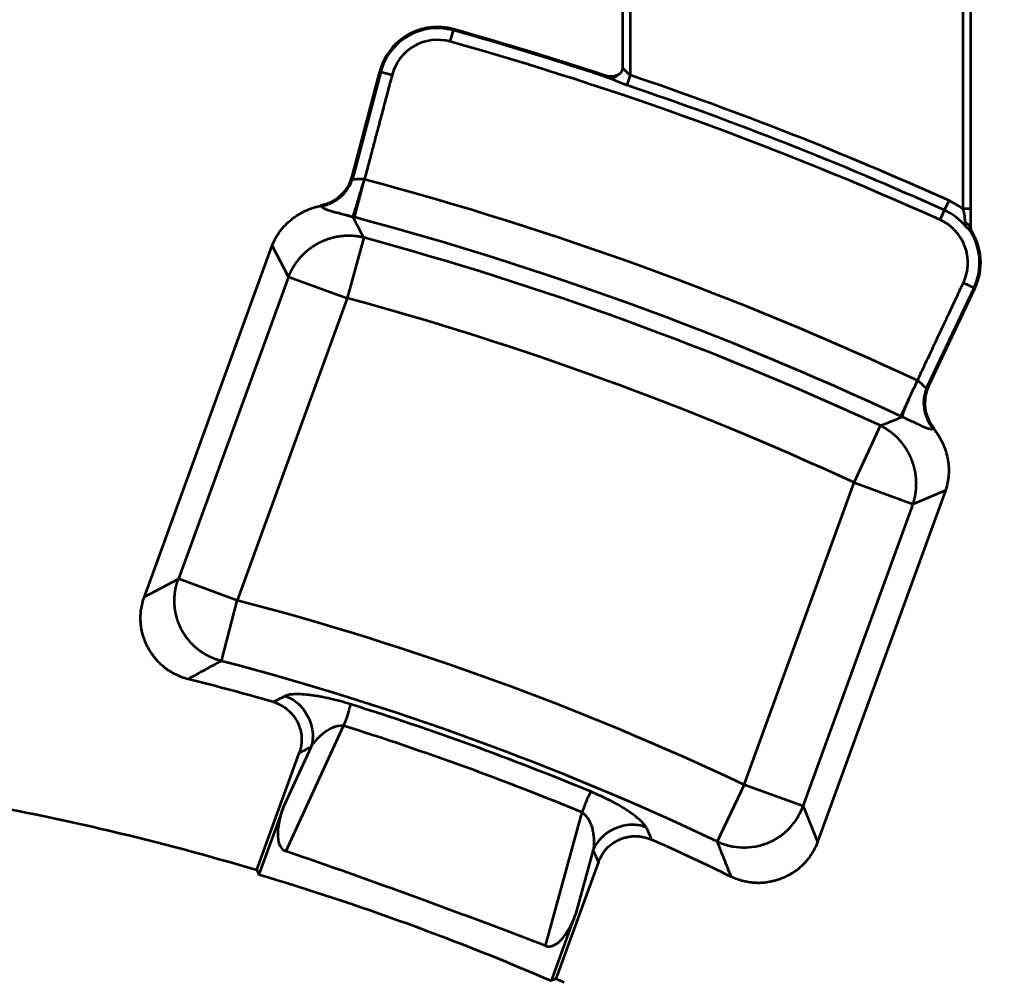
# Model space of a CAD drawing. Header units: millimetres. Extents: x -742 to 742, y -525 to 525.
# Drawn here: x -248.99 to -200.24, y 269.97 to 318.33 of the extents above; entities that cross this region are included whole.
import ezdxf

# ---------------------------------------------------------------- set-up
doc = ezdxf.new("R2010")
doc.units = ezdxf.units.MM
doc.layers.get('0').update_dxf_attribs({"lineweight": 18})
doc.layers.add('尺寸线层', color=3, linetype='Continuous', lineweight=18)
doc.layers.add('粗实线层', color=7, linetype='Continuous', lineweight=35)
doc.styles.add('标准', font='', dxfattribs={"width": 0.667})
doc.styles.get('标准').set_extended_font_data('宋体')
doc.dimstyles.new('标准', dxfattribs={"dimscale": 3, "dimtxt": 3.5, "dimasz": 4, "dimexe": 2, "dimexo": 0, "dimtad": 1, "dimdsep": 46, "dimtxsty": '标准', "dimblk": '_CAXARROW', "dimcen": 0, "dimdle": 6, "dimazin": 2, "dimtfac": 0.707107, "dimtdec": 3, "dimtmove": 2, "dimatfit": 3, "dimfxl": 1, "dimfrac": 2, "dimtolj": 1, "dimarcsym": 1})

# ---------------------------------------------------------------- blocks, each defined once
blk = doc.blocks.new('*X13')
at = {"layer": '尺寸线层', "color": 0, "lineweight": 18}
blk.add_line((-124.916, 358.193), (-25.307, 358.193), dxfattribs=at)
at = {"layer": '尺寸线层', "color": 0, "lineweight": 18, "insert": (-32.77, 365.23), "char_height": 10.5, "width": 29.85047, "attachment_point": 5, "line_spacing_factor": 1.15057, "style": '标准'}
blk.add_mtext('\\T1.1;210', dxfattribs=at)
blk = doc.blocks.new('_CAXARROW')
blk.add_hatch(color=0).paths.add_polyline_path([(0, 0), (-1, 0.125), (-1, -0.125)], flags=0)

msp = doc.modelspace()

# ---------------------------------------------------------------- linework, layer by layer
at = {"layer": '粗实线层'}
for p, q in [((-218.683, 340.421), (-218.683, 315.904)), ((-218.286, 315.524), (-218.286, 340.421)), ((-201.58, 325.451), (-201.58, 308.801)), ((-201.183, 308.801), (-201.183, 325.451)), ((-227.344, 317.214), (-227.184, 317.782)), ((-227.184, 317.782), (-227.169, 317.834)), ((-232.27, 310.437), (-230.884, 315.709)), ((-230.832, 315.695), (-232.231, 310.373)), ((-230.884, 315.709), (-230.832, 315.695)), ((-230.832, 315.695), (-230.26, 315.545)), ((-218.457, 315.019), (-218.286, 315.524)), ((-232.231, 310.373), (-232.27, 310.437)), ((-202.495, 308.735), (-202.276, 309.221)), ((-202.715, 308.249), (-202.495, 308.735)), ((-201.183, 307.836), (-201.183, 308.801)), ((-201.183, 307.836), (-201.183, 307.76)), ((-231.686, 307.362), (-232.512, 304.321)), ((-242.711, 289.306), (-236.286, 306.959)), ((-235.473, 305.399), (-236.286, 306.959)), ((-235.473, 305.399), (-241.002, 290.207)), ((-235.473, 305.399), (-232.512, 304.321)), ((-203.368, 299.868), (-201.019, 304.844)), ((-200.97, 304.821), (-203.298, 299.891)), ((-201.553, 305.096), (-201.019, 304.844)), ((-201.019, 304.844), (-200.97, 304.821)), ((-232.512, 304.321), (-238.041, 289.129)), ((-203.298, 299.891), (-203.368, 299.868)), ((-207.043, 295.051), (-205.721, 297.911)), ((-212.573, 279.859), (-207.043, 295.051)), ((-207.043, 295.051), (-204.082, 293.973)), ((-202.457, 294.646), (-208.882, 276.993)), ((-202.457, 294.646), (-204.082, 293.973)), ((-209.611, 278.782), (-204.082, 293.973)), ((-242.711, 289.306), (-241.002, 290.207)), ((-238.041, 289.129), (-241.002, 290.207)), ((-238.839, 286.081), (-238.041, 289.129)), ((-232.698, 282.841), (-235.601, 276.52)), ((-237.063, 275.584), (-234.926, 281.458)), ((-235.742, 278.699), (-234.336, 281.758)), ((-212.573, 279.859), (-213.921, 277.011)), ((-209.611, 278.782), (-212.573, 279.859)), ((-235.742, 278.699), (-236.958, 275.357)), ((-222.547, 271.768), (-220.708, 278.477)), ((-209.611, 278.782), (-208.882, 276.993)), ((-220.149, 276.594), (-221.039, 273.347)), ((-219.891, 275.985), (-222.029, 270.111)), ((-222.255, 270.005), (-221.039, 273.347))]:
    msp.add_line(p, q, dxfattribs=at)
for centre, radius, start, end in [((-227.982, 314.946), 3, 74.2797, 165.272), ((-227.982, 314.946), 2.946, 74.2797, 165.272), ((-274.918, 148.193), 176.179, 71.60142, 74.27972), ((-274.918, 148.193), 176.233, 71.68428, 74.27972), ((-227.982, 314.946), 2.355, 74.2797, 165.272), ((-274.918, 148.193), 175.588, 65.71921, 74.27972), ((-274.918, 148.193), 176.655, 65.71921, 71.30209), ((-274.918, 148.193), 176.121, 65.71921, 71.30209), ((-274.918, 148.193), 167.77, 64.94326, 75.05566), ((-203.683, 306.102), 3.422, 52.0778, 65.7192), ((-203.683, 306.102), 2.889, 38.0262, 65.7192), ((-274.918, 148.193), 165.8, 64.94704, 75.05189), ((-203.683, 306.102), 2.355, 334.7269, 65.7192), ((-203.683, 306.102), 2.946, 334.7269, 35.0762), ((-203.683, 306.102), 3, 334.7269, 33.5573), ((-274.918, 148.193), 164.936, 65.19454, 74.80438), ((-274.918, 148.193), 161.784, 65.19454, 74.80438), ((-274.918, 148.193), 145.681, 64.66189, 75.33691), ((-274.918, 148.193), 142.53, 64.66189, 75.33691), ((-274.918, 148.193), 141.233, 74.10459, 75.90218), ((-274.918, 148.193), 141.233, 64.09659, 65.89415)]:
    msp.add_arc(centre, radius, start, end, dxfattribs=at)
for centre, major_axis, ratio, start_param, end_param in [((-234.219, 311.01), (1.073, -1.757), 0.971364, 5.907835, 7.0344), ((-201.436, 299.078), (-1.951, -0.657), 0.971365, 5.531974, 6.65854), ((-234.66, 278.703), (0.994, 2.163), 0.420134, 1.763269, 3.197922), ((-221.865, 274.045), (-0.629, -2.296), 0.420131, 6.226807, 7.661505)]:
    msp.add_ellipse(centre, major_axis=major_axis, ratio=ratio, start_param=start_param, end_param=end_param, dxfattribs=at)
for points, degree in [([(-230.26, 315.545), (-231.653, 310.289)], 1), ([(-218.286, 315.524), (-218.435, 315.625), (-218.573, 315.788), (-218.683, 315.904)], 3), ([(-233.847, 308.993), (-233.838, 308.978), (-233.83, 308.963), (-233.821, 308.949)], 3), ([(-232.151, 308.383), (-232.181, 308.391), (-232.212, 308.399), (-232.242, 308.407)], 3), ([(-232.242, 308.407), (-232.055, 308.059), (-231.87, 307.711), (-231.686, 307.362)], 3), ([(-201.183, 307.836), (-201.187, 307.809), (-201.191, 307.782), (-201.195, 307.757)], 3), ([(-201.183, 307.76), (-201.185, 307.76), (-201.187, 307.759), (-201.191, 307.758), (-201.194, 307.757), (-201.195, 307.757)], 3), ([(-203.865, 300.174), (-203.478, 300.994), (-201.94, 304.277), (-201.553, 305.096)], 2), ([(-204.623, 298.354), (-204.652, 298.368), (-204.68, 298.381), (-204.709, 298.394)], 3), ([(-205.721, 297.911), (-205.356, 298.06), (-204.99, 298.208), (-204.623, 298.354)], 3), ([(-203.066, 297.754), (-203.05, 297.76), (-203.034, 297.766), (-203.018, 297.772)], 3), ([(-236.237, 284.026), (-236.038, 284.125), (-235.84, 284.225), (-235.641, 284.324)], 3), ([(-220.279, 279.515), (-222.257, 280.337), (-226.253, 281.894), (-230.315, 283.27), (-232.36, 283.912)], 3), ([(-232.698, 282.841), (-230.669, 282.203), (-226.638, 280.837), (-222.672, 279.292), (-220.708, 278.477)], 3), ([(-234.336, 281.758), (-234.533, 281.658), (-234.729, 281.558), (-234.926, 281.458)], 3), ([(-217.5, 277.721), (-217.741, 277.819), (-218.265, 277.901), (-219.059, 277.708), (-219.749, 277.27), (-220.052, 276.836), (-220.149, 276.594)], 3), ([(-217.5, 277.721), (-217.412, 277.517), (-217.323, 277.313), (-217.235, 277.109)], 3), ([(-222.547, 271.768), (-223.94, 272.301), (-226.763, 273.367), (-231.113, 274.957), (-234.091, 276.003), (-235.601, 276.52)], 3), ([(-219.891, 275.985), (-220.149, 276.594)], 1), ([(-237.063, 275.584), (-237.027, 275.511), (-236.992, 275.436), (-236.958, 275.357)], 3), ([(-236.958, 275.357), (-234.455, 274.61), (-229.501, 272.97), (-224.653, 271.042), (-222.255, 270.005)], 3), ([(-222.029, 270.111), (-222.103, 270.078), (-222.178, 270.043), (-222.255, 270.005)], 3), ([(-222.029, 270.111), (-221.892, 270.051), (-221.755, 269.992), (-221.618, 269.932)], 3)]:
    msp.add_open_spline(points, degree=degree, dxfattribs=at)
for points, knots in [([(-218.928, 315.534), (-218.975, 315.511), (-219.024, 315.494), (-219.099, 315.474), (-219.125, 315.469), (-219.176, 315.461), (-219.202, 315.458), (-219.281, 315.453), (-219.332, 315.456), (-219.409, 315.466), (-219.435, 315.471), (-219.486, 315.483), (-219.512, 315.49), (-219.536, 315.498)], [0, 0, 0, 0, 0.1561778, 0.1561778, 0.2342667, 0.2342667, 0.3123556, 0.3123556, 0.4685334, 0.4685334, 0.5466223, 0.5466223, 0.6247113, 0.6247113, 0.6247113, 0.6247113]), ([(-219.311, 315.367), (-219.314, 315.368), (-219.32, 315.371), (-219.331, 315.377), (-219.35, 315.387), (-219.387, 315.407), (-219.427, 315.429), (-219.463, 315.451), (-219.485, 315.464), (-219.502, 315.475), (-219.514, 315.482), (-219.523, 315.489), (-219.53, 315.493), (-219.534, 315.496), (-219.536, 315.497), (-219.536, 315.498)], [0, 0, 0, 0, 0.0081438, 0.0162876, 0.0325752, 0.0651505, 0.130301, 0.1628762, 0.1954515, 0.2117391, 0.2280267, 0.2443143, 0.2524582, 0.2565301, 0.260602, 0.260602, 0.260602, 0.260602]), ([(-219.311, 315.367), (-219.308, 315.366), (-219.3, 315.365), (-219.285, 315.364), (-219.258, 315.364), (-219.203, 315.368), (-219.137, 315.388), (-219.07, 315.421), (-219.029, 315.448), (-218.997, 315.472), (-218.973, 315.492), (-218.954, 315.509), (-218.941, 315.521), (-218.934, 315.529), (-218.93, 315.532), (-218.928, 315.534)], [0, 0, 0, 0, 0.0135385, 0.027077, 0.0541541, 0.1083081, 0.2166162, 0.2707703, 0.3249243, 0.3520014, 0.3790784, 0.4061554, 0.4196939, 0.4264632, 0.4332324, 0.4332324, 0.4332324, 0.4332324]), ([(-218.683, 315.904), (-218.683, 315.864), (-218.688, 315.825), (-218.701, 315.778), (-218.704, 315.769), (-218.711, 315.75), (-218.722, 315.723), (-218.737, 315.698), (-218.753, 315.674), (-218.759, 315.666), (-218.772, 315.651), (-218.778, 315.643), (-218.799, 315.622), (-218.828, 315.596), (-218.86, 315.574), (-218.893, 315.553), (-218.911, 315.543), (-218.928, 315.534)], [0, 0, 0, 0, 0.1175009, 0.1175009, 0.1468761, 0.1468761, 0.1762513, 0.2350018, 0.2350018, 0.264377, 0.264377, 0.2937522, 0.2937522, 0.3525026, 0.4112531, 0.4112531, 0.4700035, 0.4700035, 0.4700035, 0.4700035]), ([(-218.457, 315.019), (-218.465, 315.022), (-218.482, 315.028), (-218.506, 315.036), (-218.53, 315.044), (-218.553, 315.053), (-218.577, 315.061), (-218.6, 315.07), (-218.624, 315.079), (-218.647, 315.087), (-218.67, 315.096), (-218.693, 315.105), (-218.715, 315.114), (-218.738, 315.122), (-218.76, 315.131), (-218.782, 315.14), (-218.804, 315.149), (-218.826, 315.158), (-218.848, 315.167), (-218.87, 315.176), (-218.891, 315.185), (-218.912, 315.194), (-218.934, 315.203), (-218.955, 315.212), (-218.976, 315.221), (-218.996, 315.23), (-219.017, 315.238), (-219.037, 315.247), (-219.058, 315.256), (-219.078, 315.265), (-219.098, 315.274), (-219.118, 315.283), (-219.138, 315.292), (-219.158, 315.3), (-219.177, 315.309), (-219.197, 315.317), (-219.216, 315.326), (-219.235, 315.334), (-219.255, 315.342), (-219.274, 315.351), (-219.293, 315.359), (-219.305, 315.364), (-219.311, 315.367)], [0, 0, 0, 0, 0.0250334, 0.0499391, 0.0747189, 0.0993748, 0.1239085, 0.1483221, 0.1726174, 0.1967965, 0.2208612, 0.2448137, 0.2686561, 0.2923903, 0.3160184, 0.3395428, 0.3629654, 0.3862885, 0.4095144, 0.4326452, 0.4556832, 0.4786308, 0.5014902, 0.5242639, 0.5469541, 0.5695634, 0.5920941, 0.6145487, 0.6369297, 0.6592396, 0.6814809, 0.7036561, 0.7257679, 0.7478188, 0.7698115, 0.7917485, 0.8136325, 0.8354663, 0.8572525, 0.8789937, 0.9006928, 0.9223525, 0.9223525, 0.9223525, 0.9223525]), ([(-233.821, 308.949), (-233.729, 308.966), (-233.638, 308.989), (-233.46, 309.048), (-233.373, 309.083), (-233.204, 309.166), (-233.123, 309.213), (-232.967, 309.319), (-232.893, 309.376), (-232.753, 309.502), (-232.687, 309.569), (-232.566, 309.712), (-232.511, 309.787), (-232.411, 309.945), (-232.366, 310.027), (-232.289, 310.197), (-232.257, 310.284), (-232.231, 310.373)], [0, 0, 0, 0, 0.280741, 0.280741, 0.561481, 0.561481, 0.842222, 0.842222, 1.122962, 1.122962, 1.403703, 1.403703, 1.684443, 1.684443, 1.965184, 1.965184, 2.245924, 2.245924, 2.245924, 2.245924]), ([(-232.242, 308.406), (-232.24, 308.411), (-232.235, 308.421), (-232.224, 308.448), (-232.2, 308.507), (-232.158, 308.629), (-232.094, 308.825), (-231.995, 309.145), (-231.878, 309.533), (-231.767, 309.905), (-231.71, 310.096), (-231.678, 310.206), (-231.662, 310.261), (-231.653, 310.289)], [0, 0, 0, 0, 0.061658, 0.123317, 0.246634, 0.493267, 0.739901, 0.986534, 1.479801, 1.726435, 1.849752, 1.91141, 1.973069, 1.973069, 1.973069, 1.973069]), ([(-231.653, 310.289), (-231.672, 310.293), (-231.71, 310.299), (-231.786, 310.306), (-231.877, 310.306), (-231.973, 310.298), (-232.058, 310.288), (-232.13, 310.284), (-232.186, 310.292), (-232.217, 310.312), (-232.229, 310.342), (-232.231, 310.362), (-232.231, 310.373)], [0, 0, 0, 0, 0.0394892, 0.0789781, 0.1579559, 0.2369337, 0.3159115, 0.3948893, 0.4738671, 0.5528449, 0.5923338, 0.6318227, 0.6318227, 0.6318227, 0.6318227]), ([(-232.151, 308.383), (-232.151, 308.384), (-232.15, 308.386), (-232.149, 308.39), (-232.148, 308.395), (-232.146, 308.399), (-232.145, 308.404), (-232.144, 308.409), (-232.142, 308.414), (-232.141, 308.42), (-232.139, 308.426), (-232.138, 308.432), (-232.136, 308.438), (-232.134, 308.444), (-232.133, 308.451), (-232.131, 308.458), (-232.129, 308.466), (-232.127, 308.473), (-232.125, 308.481), (-232.122, 308.489), (-232.12, 308.498), (-232.118, 308.507), (-232.115, 308.515), (-232.113, 308.525), (-232.11, 308.534), (-232.108, 308.544), (-232.105, 308.554), (-232.102, 308.564), (-232.1, 308.575), (-232.097, 308.586), (-232.094, 308.597), (-232.091, 308.608), (-232.088, 308.62), (-232.084, 308.632), (-232.081, 308.644), (-232.078, 308.656), (-232.074, 308.669), (-232.071, 308.682), (-232.067, 308.695), (-232.064, 308.708), (-232.06, 308.722), (-232.056, 308.736), (-232.053, 308.75), (-232.049, 308.765), (-232.045, 308.78), (-232.041, 308.795), (-232.037, 308.81), (-232.033, 308.825), (-232.029, 308.841), (-232.024, 308.857), (-232.02, 308.873), (-232.016, 308.889), (-232.011, 308.906), (-232.007, 308.923), (-232.002, 308.94), (-231.998, 308.957), (-231.993, 308.974), (-231.988, 308.992), (-231.983, 309.01), (-231.977, 309.035), (-231.963, 309.085), (-231.944, 309.157), (-231.923, 309.235), (-231.902, 309.311), (-231.882, 309.386), (-231.861, 309.467), (-231.841, 309.541), (-231.826, 309.6), (-231.814, 309.647), (-231.804, 309.684), (-231.794, 309.722), (-231.785, 309.76), (-231.775, 309.799), (-231.765, 309.838), (-231.755, 309.878), (-231.745, 309.918), (-231.735, 309.958), (-231.725, 309.999), (-231.715, 310.04), (-231.704, 310.081), (-231.694, 310.122), (-231.684, 310.164), (-231.674, 310.205), (-231.664, 310.247), (-231.657, 310.275), (-231.653, 310.289)], [0, 0, 0, 0, 0.015437, 0.030934, 0.046492, 0.062109, 0.077785, 0.093519, 0.10931, 0.125159, 0.141064, 0.157024, 0.173039, 0.189108, 0.20523, 0.221404, 0.237631, 0.253908, 0.270235, 0.28661, 0.303035, 0.319506, 0.336024, 0.352587, 0.369194, 0.385845, 0.402539, 0.419274, 0.436049, 0.452864, 0.469717, 0.486607, 0.503534, 0.520496, 0.537491, 0.554519, 0.571579, 0.58867, 0.60579, 0.622938, 0.640112, 0.657313, 0.674538, 0.691786, 0.709057, 0.726348, 0.743658, 0.760987, 0.778333, 0.795694, 0.81307, 0.830459, 0.84786, 0.865271, 0.882691, 0.900119, 0.917553, 0.934993, 0.952436, 0.969882, 1.009632, 1.092474, 1.16859, 1.216183, 1.289641, 1.355673, 1.414328, 1.465681, 1.49427, 1.523039, 1.551981, 1.581085, 1.610344, 1.639747, 1.669286, 1.698952, 1.728733, 1.758622, 1.788608, 1.81868, 1.84883, 1.879046, 1.909319, 1.939639, 1.969995, 1.969995, 1.969995, 1.969995]), ([(-236.286, 306.959), (-236.237, 307.089), (-236.18, 307.214), (-236.049, 307.454), (-235.975, 307.569), (-235.853, 307.735), (-235.81, 307.789), (-235.72, 307.895), (-235.674, 307.946), (-235.531, 308.094), (-235.429, 308.187), (-235.269, 308.316), (-235.214, 308.357), (-235.13, 308.417), (-235.102, 308.436), (-235.044, 308.474), (-235.015, 308.493), (-234.868, 308.584), (-234.747, 308.65), (-234.499, 308.765), (-234.372, 308.815), (-234.176, 308.879), (-234.11, 308.898), (-234.01, 308.924), (-233.976, 308.933), (-233.908, 308.948), (-233.875, 308.955), (-233.84, 308.961)], [0, 0, 0, 0, 0.412357, 0.412357, 0.824713, 0.824713, 1.030892, 1.030892, 1.23707, 1.23707, 1.649427, 1.649427, 1.855605, 1.855605, 1.958694, 1.958694, 2.061783, 2.061783, 2.47414, 2.47414, 2.886497, 2.886497, 3.092675, 3.092675, 3.195764, 3.195764, 3.298853, 3.298853, 3.298853, 3.298853]), ([(-233.821, 308.949), (-233.813, 308.936), (-233.794, 308.911), (-233.745, 308.867), (-233.661, 308.817), (-233.524, 308.762), (-233.349, 308.708), (-233.135, 308.65), (-232.881, 308.585), (-232.636, 308.519), (-232.418, 308.458), (-232.302, 308.424), (-232.242, 308.406)], [0, 0, 0, 0, 0.105418, 0.210836, 0.421673, 0.632509, 0.843346, 1.054182, 1.265018, 1.475855, 1.581273, 1.686691, 1.686691, 1.686691, 1.686691]), ([(-201.58, 308.801), (-201.578, 308.794), (-201.573, 308.78), (-201.564, 308.751), (-201.549, 308.7), (-201.532, 308.627), (-201.516, 308.539), (-201.501, 308.422), (-201.488, 308.28), (-201.473, 308.172), (-201.462, 308.119)], [0, 0, 0, 0, 0.0216685, 0.043337, 0.086674, 0.173348, 0.260022, 0.346696, 0.5200441, 0.6933921, 0.6933921, 0.6933921, 0.6933921]), ([(-201.183, 308.801), (-201.185, 308.801), (-201.188, 308.801), (-201.195, 308.801), (-201.207, 308.801), (-201.225, 308.801), (-201.247, 308.801), (-201.278, 308.801), (-201.318, 308.801), (-201.367, 308.801), (-201.419, 308.801), (-201.472, 308.801), (-201.517, 308.801), (-201.548, 308.801), (-201.567, 308.801), (-201.576, 308.801), (-201.58, 308.801)], [0, 0, 0, 0, 0.006201, 0.012402, 0.0248039, 0.0496078, 0.0744117, 0.0992157, 0.1488235, 0.1984313, 0.2480392, 0.297647, 0.3472548, 0.3720587, 0.3844607, 0.3968626, 0.3968626, 0.3968626, 0.3968626]), ([(-201.408, 307.881), (-201.408, 307.884), (-201.409, 307.891), (-201.411, 307.9), (-201.413, 307.91), (-201.415, 307.92), (-201.417, 307.931), (-201.419, 307.941), (-201.421, 307.952), (-201.424, 307.963), (-201.426, 307.975), (-201.429, 307.987), (-201.431, 307.999), (-201.434, 308.011), (-201.437, 308.024), (-201.44, 308.037), (-201.443, 308.05), (-201.447, 308.063), (-201.45, 308.077), (-201.454, 308.091), (-201.458, 308.105), (-201.461, 308.115), (-201.462, 308.119)], [0, 0, 0, 0, 0.0106836, 0.0215103, 0.0324834, 0.043606, 0.0548812, 0.0663121, 0.0779017, 0.0896529, 0.1015687, 0.1136519, 0.1259055, 0.1383322, 0.1509348, 0.1637161, 0.1766787, 0.1898254, 0.2031587, 0.2166814, 0.230396, 0.2443051, 0.2443051, 0.2443051, 0.2443051]), ([(-201.183, 307.836), (-201.186, 307.849), (-201.195, 307.875), (-201.212, 307.908), (-201.229, 307.934), (-201.249, 307.96), (-201.277, 307.992), (-201.316, 308.029), (-201.354, 308.057), (-201.385, 308.078), (-201.41, 308.093), (-201.431, 308.104), (-201.447, 308.112), (-201.456, 308.116), (-201.46, 308.118), (-201.462, 308.119)], [0, 0, 0, 0, 0.0512325, 0.102465, 0.1280813, 0.1536975, 0.20493, 0.2561625, 0.307395, 0.3330113, 0.3586275, 0.3842438, 0.3970519, 0.403456, 0.40986, 0.40986, 0.40986, 0.40986]), ([(-201.408, 307.881), (-201.381, 307.869), (-201.356, 307.855), (-201.322, 307.832), (-201.311, 307.824), (-201.29, 307.809), (-201.281, 307.802), (-201.272, 307.795)], [0, 0, 0, 0, 0.0806672, 0.0806672, 0.1210008, 0.1210008, 0.1613344, 0.1613344, 0.1613344, 0.1613344]), ([(-201.272, 307.794), (-201.262, 307.785), (-201.253, 307.778), (-201.241, 307.77), (-201.237, 307.768), (-201.23, 307.764), (-201.227, 307.762), (-201.218, 307.758), (-201.213, 307.757), (-201.203, 307.755), (-201.198, 307.755), (-201.195, 307.757)], [0, 0, 0, 0, 0.02216177, 0.02216177, 0.03324265, 0.03324265, 0.04432353, 0.04432353, 0.0664853, 0.0664853, 0.08864706, 0.08864706, 0.08864706, 0.08864706]), ([(-231.686, 307.362), (-231.695, 307.364), (-231.714, 307.369), (-231.743, 307.375), (-231.771, 307.381), (-231.799, 307.387), (-231.828, 307.393), (-231.857, 307.399), (-231.885, 307.404), (-231.914, 307.409), (-231.943, 307.413), (-231.971, 307.418), (-232, 307.422), (-232.029, 307.426), (-232.058, 307.429), (-232.086, 307.432), (-232.115, 307.436), (-232.144, 307.438), (-232.173, 307.441), (-232.202, 307.443), (-232.231, 307.445), (-232.26, 307.447), (-232.289, 307.448), (-232.318, 307.45), (-232.347, 307.451), (-232.375, 307.451), (-232.404, 307.452), (-232.433, 307.452), (-232.462, 307.452), (-232.491, 307.452), (-232.52, 307.451), (-232.549, 307.45), (-232.578, 307.449), (-232.607, 307.448), (-232.636, 307.446), (-232.664, 307.445), (-232.693, 307.442), (-232.722, 307.44), (-232.751, 307.437), (-232.78, 307.435), (-232.808, 307.431), (-232.837, 307.428), (-232.866, 307.424), (-232.894, 307.421), (-232.923, 307.416), (-232.951, 307.412), (-232.98, 307.407), (-233.008, 307.403), (-233.036, 307.397), (-233.065, 307.392), (-233.093, 307.386), (-233.121, 307.38), (-233.149, 307.374), (-233.177, 307.368), (-233.205, 307.361), (-233.233, 307.354), (-233.261, 307.347), (-233.289, 307.34), (-233.317, 307.332), (-233.345, 307.324), (-233.372, 307.316), (-233.4, 307.308), (-233.427, 307.299), (-233.455, 307.291), (-233.482, 307.282), (-233.509, 307.272), (-233.536, 307.263), (-233.563, 307.253), (-233.59, 307.243), (-233.617, 307.233), (-233.644, 307.222), (-233.671, 307.212), (-233.697, 307.201), (-233.724, 307.189), (-233.75, 307.178), (-233.777, 307.166), (-233.803, 307.154), (-233.829, 307.142), (-233.855, 307.13), (-233.881, 307.117), (-233.906, 307.105), (-233.932, 307.092), (-233.958, 307.078), (-233.983, 307.065), (-234.008, 307.051), (-234.034, 307.037), (-234.059, 307.023), (-234.084, 307.009), (-234.108, 306.994), (-234.133, 306.98), (-234.158, 306.965), (-234.182, 306.949), (-234.206, 306.934), (-234.23, 306.918), (-234.254, 306.902), (-234.278, 306.886), (-234.302, 306.87), (-234.326, 306.854), (-234.349, 306.837), (-234.372, 306.82), (-234.395, 306.803), (-234.418, 306.786), (-234.441, 306.768), (-234.464, 306.75), (-234.486, 306.733), (-234.509, 306.714), (-234.531, 306.696), (-234.553, 306.678), (-234.575, 306.659), (-234.597, 306.64), (-234.618, 306.621), (-234.64, 306.602), (-234.661, 306.582), (-234.682, 306.563), (-234.703, 306.543), (-234.724, 306.523), (-234.744, 306.502), (-234.765, 306.482), (-234.785, 306.461), (-234.805, 306.441), (-234.825, 306.42), (-234.844, 306.399), (-234.864, 306.377), (-234.883, 306.356), (-234.902, 306.334), (-234.921, 306.312), (-234.94, 306.29), (-234.958, 306.268), (-234.977, 306.246), (-234.995, 306.223), (-235.013, 306.201), (-235.03, 306.178), (-235.048, 306.155), (-235.065, 306.132), (-235.082, 306.109), (-235.099, 306.085), (-235.116, 306.061), (-235.133, 306.038), (-235.149, 306.014), (-235.165, 305.99), (-235.181, 305.965), (-235.196, 305.941), (-235.212, 305.917), (-235.227, 305.892), (-235.242, 305.867), (-235.257, 305.842), (-235.272, 305.817), (-235.286, 305.792), (-235.3, 305.767), (-235.314, 305.741), (-235.328, 305.715), (-235.341, 305.69), (-235.354, 305.664), (-235.367, 305.638), (-235.38, 305.612), (-235.392, 305.586), (-235.405, 305.559), (-235.417, 305.533), (-235.429, 305.506), (-235.44, 305.479), (-235.451, 305.453), (-235.462, 305.426), (-235.47, 305.408), (-235.473, 305.399)], [0, 0, 0, 0, 0.029345, 0.058673, 0.087986, 0.117282, 0.146563, 0.175828, 0.205077, 0.234311, 0.26353, 0.292733, 0.321922, 0.351096, 0.380256, 0.409401, 0.438531, 0.467648, 0.496751, 0.52584, 0.554915, 0.583977, 0.613026, 0.642062, 0.671085, 0.700095, 0.729093, 0.758078, 0.787052, 0.816013, 0.844963, 0.873901, 0.902828, 0.931744, 0.960648, 0.989542, 1.018426, 1.047299, 1.076162, 1.105015, 1.133859, 1.162693, 1.191518, 1.220333, 1.24914, 1.277938, 1.306728, 1.335509, 1.364283, 1.393049, 1.421807, 1.450558, 1.479301, 1.508038, 1.536769, 1.565492, 1.59421, 1.622921, 1.651627, 1.680328, 1.709023, 1.737713, 1.766398, 1.795078, 1.823754, 1.852426, 1.881095, 1.909759, 1.93842, 1.967078, 1.995733, 2.024385, 2.053034, 2.081682, 2.110327, 2.138971, 2.167613, 2.196253, 2.224893, 2.253532, 2.28217, 2.310808, 2.339446, 2.368084, 2.396722, 2.425361, 2.454, 2.482641, 2.511283, 2.539927, 2.568572, 2.597219, 2.625869, 2.654521, 2.683176, 2.711834, 2.740495, 2.769159, 2.797827, 2.826499, 2.855176, 2.883856, 2.912541, 2.941231, 2.969926, 2.998626, 3.027332, 3.056044, 3.084762, 3.113485, 3.142215, 3.170952, 3.199696, 3.228447, 3.257205, 3.285971, 3.314744, 3.343526, 3.372316, 3.401114, 3.429921, 3.458736, 3.487561, 3.516395, 3.545238, 3.574092, 3.602955, 3.631828, 3.660711, 3.689605, 3.71851, 3.747426, 3.776353, 3.805291, 3.834241, 3.863202, 3.892176, 3.921161, 3.950159, 3.979169, 4.008192, 4.037228, 4.066277, 4.095339, 4.124414, 4.153503, 4.182606, 4.211722, 4.240853, 4.269998, 4.299158, 4.328332, 4.35752, 4.386724, 4.415943, 4.445177, 4.474426, 4.503691, 4.532972, 4.562268, 4.591581, 4.620909, 4.650254, 4.650254, 4.650254, 4.650254]), ([(-203.865, 300.174), (-203.868, 300.167), (-203.875, 300.154), (-203.885, 300.133), (-203.895, 300.113), (-203.905, 300.092), (-203.915, 300.072), (-203.925, 300.052), (-203.935, 300.031), (-203.945, 300.011), (-203.955, 299.991), (-203.965, 299.971), (-203.975, 299.951), (-203.985, 299.931), (-203.995, 299.911), (-204.004, 299.891), (-204.014, 299.871), (-204.024, 299.851), (-204.033, 299.831), (-204.043, 299.812), (-204.053, 299.792), (-204.062, 299.772), (-204.071, 299.753), (-204.081, 299.734), (-204.09, 299.715), (-204.099, 299.695), (-204.108, 299.676), (-204.118, 299.658), (-204.127, 299.639), (-204.136, 299.62), (-204.144, 299.601), (-204.153, 299.583), (-204.17, 299.548), (-204.202, 299.48), (-204.256, 299.364), (-204.331, 299.204), (-204.389, 299.078), (-204.428, 298.996), (-204.443, 298.963), (-204.458, 298.931), (-204.472, 298.901), (-204.486, 298.87), (-204.5, 298.841), (-204.513, 298.812), (-204.526, 298.784), (-204.538, 298.758), (-204.551, 298.731), (-204.562, 298.706), (-204.574, 298.682), (-204.585, 298.658), (-204.595, 298.636), (-204.605, 298.614), (-204.615, 298.593), (-204.624, 298.574), (-204.633, 298.555), (-204.641, 298.537), (-204.649, 298.52), (-204.657, 298.504), (-204.664, 298.489), (-204.67, 298.475), (-204.677, 298.461), (-204.683, 298.449), (-204.688, 298.438), (-204.693, 298.427), (-204.698, 298.418), (-204.702, 298.409), (-204.706, 298.401), (-204.708, 298.397), (-204.709, 298.394)], [0, 0, 0, 0, 0.016071, 0.032134, 0.048187, 0.064229, 0.080258, 0.096274, 0.112273, 0.128255, 0.144219, 0.160163, 0.176084, 0.191983, 0.207857, 0.223705, 0.239526, 0.255318, 0.271079, 0.286808, 0.302504, 0.318166, 0.333791, 0.349379, 0.364928, 0.380437, 0.395904, 0.411328, 0.426708, 0.442043, 0.45733, 0.47257, 0.48776, 0.54437, 0.643078, 0.784789, 0.969892, 1.0035, 1.037104, 1.070692, 1.104256, 1.137786, 1.171273, 1.204708, 1.238081, 1.271383, 1.304605, 1.337738, 1.370774, 1.403703, 1.436518, 1.469211, 1.501772, 1.534195, 1.566471, 1.598594, 1.630556, 1.66235, 1.69397, 1.725409, 1.756661, 1.78772, 1.81858, 1.849235, 1.879682, 1.909915, 1.939929, 1.969719, 1.969719, 1.969719, 1.969719]), ([(-204.623, 298.354), (-204.621, 298.374), (-204.614, 298.401), (-204.593, 298.474), (-204.577, 298.52), (-204.538, 298.628), (-204.513, 298.691), (-204.456, 298.834), (-204.424, 298.913), (-204.351, 299.085), (-204.312, 299.177), (-204.228, 299.369), (-204.184, 299.469), (-204.094, 299.671), (-204.047, 299.773), (-203.955, 299.976), (-203.91, 300.077), (-203.865, 300.174)], [0, 0, 0, 0, 0.246642, 0.246642, 0.493285, 0.493285, 0.739927, 0.739927, 0.986569, 0.986569, 1.233212, 1.233212, 1.479854, 1.479854, 1.726496, 1.726496, 1.973139, 1.973139, 1.973139, 1.973139]), ([(-203.368, 299.868), (-203.375, 299.859), (-203.39, 299.845), (-203.418, 299.829), (-203.455, 299.833), (-203.503, 299.862), (-203.556, 299.912), (-203.615, 299.975), (-203.683, 300.042), (-203.752, 300.101), (-203.814, 300.145), (-203.848, 300.165), (-203.865, 300.174)], [0, 0, 0, 0, 0.0395673, 0.0791346, 0.1582692, 0.2374039, 0.3165385, 0.3956731, 0.4748077, 0.5539423, 0.5935097, 0.6330667, 0.6330667, 0.6330667, 0.6330667]), ([(-203.066, 297.754), (-203.126, 297.828), (-203.182, 297.905), (-203.28, 298.066), (-203.41, 298.316), (-203.487, 298.588), (-203.566, 299.14), (-203.52, 299.521), (-203.368, 299.868)], [0, 0, 0, 0, 0.280133, 0.280133, 0.560267, 1.120534, 1.120534, 2.241067, 2.241067, 2.241067, 2.241067]), ([(-204.082, 293.973), (-204.079, 293.982), (-204.073, 294.001), (-204.064, 294.028), (-204.055, 294.056), (-204.047, 294.084), (-204.039, 294.112), (-204.031, 294.14), (-204.024, 294.168), (-204.017, 294.196), (-204.01, 294.224), (-204.003, 294.253), (-203.996, 294.281), (-203.99, 294.309), (-203.984, 294.338), (-203.978, 294.366), (-203.973, 294.395), (-203.968, 294.423), (-203.963, 294.452), (-203.958, 294.48), (-203.953, 294.509), (-203.949, 294.538), (-203.945, 294.566), (-203.942, 294.595), (-203.938, 294.624), (-203.935, 294.653), (-203.932, 294.681), (-203.93, 294.71), (-203.927, 294.739), (-203.925, 294.768), (-203.923, 294.797), (-203.922, 294.826), (-203.92, 294.855), (-203.919, 294.883), (-203.918, 294.912), (-203.918, 294.941), (-203.918, 294.97), (-203.917, 294.999), (-203.918, 295.028), (-203.918, 295.057), (-203.919, 295.086), (-203.92, 295.114), (-203.921, 295.143), (-203.922, 295.172), (-203.924, 295.201), (-203.926, 295.23), (-203.928, 295.258), (-203.931, 295.287), (-203.934, 295.316), (-203.937, 295.344), (-203.94, 295.373), (-203.943, 295.402), (-203.947, 295.43), (-203.951, 295.459), (-203.955, 295.487), (-203.96, 295.516), (-203.965, 295.544), (-203.97, 295.572), (-203.975, 295.601), (-203.98, 295.629), (-203.986, 295.657), (-203.992, 295.685), (-203.998, 295.713), (-204.005, 295.742), (-204.012, 295.769), (-204.019, 295.797), (-204.026, 295.825), (-204.033, 295.853), (-204.041, 295.881), (-204.049, 295.908), (-204.057, 295.936), (-204.066, 295.963), (-204.074, 295.991), (-204.083, 296.018), (-204.092, 296.045), (-204.102, 296.073), (-204.112, 296.1), (-204.121, 296.127), (-204.132, 296.154), (-204.142, 296.181), (-204.152, 296.207), (-204.163, 296.234), (-204.174, 296.26), (-204.186, 296.287), (-204.197, 296.313), (-204.209, 296.339), (-204.221, 296.366), (-204.233, 296.392), (-204.245, 296.418), (-204.258, 296.443), (-204.271, 296.469), (-204.284, 296.495), (-204.297, 296.52), (-204.311, 296.546), (-204.325, 296.571), (-204.339, 296.596), (-204.353, 296.621), (-204.367, 296.646), (-204.382, 296.671), (-204.397, 296.695), (-204.412, 296.72), (-204.427, 296.744), (-204.443, 296.768), (-204.459, 296.792), (-204.475, 296.816), (-204.491, 296.84), (-204.507, 296.864), (-204.524, 296.887), (-204.541, 296.911), (-204.558, 296.934), (-204.575, 296.957), (-204.592, 296.98), (-204.61, 297.003), (-204.628, 297.026), (-204.646, 297.048), (-204.664, 297.07), (-204.682, 297.093), (-204.701, 297.115), (-204.72, 297.136), (-204.739, 297.158), (-204.758, 297.18), (-204.777, 297.201), (-204.797, 297.222), (-204.817, 297.243), (-204.837, 297.264), (-204.857, 297.285), (-204.877, 297.305), (-204.898, 297.325), (-204.919, 297.346), (-204.939, 297.366), (-204.961, 297.385), (-204.982, 297.405), (-205.003, 297.424), (-205.025, 297.443), (-205.047, 297.462), (-205.069, 297.481), (-205.091, 297.5), (-205.113, 297.518), (-205.135, 297.537), (-205.158, 297.555), (-205.181, 297.573), (-205.204, 297.59), (-205.227, 297.608), (-205.25, 297.625), (-205.274, 297.642), (-205.297, 297.659), (-205.321, 297.675), (-205.345, 297.692), (-205.369, 297.708), (-205.393, 297.724), (-205.418, 297.74), (-205.442, 297.755), (-205.467, 297.771), (-205.492, 297.786), (-205.517, 297.801), (-205.542, 297.815), (-205.567, 297.83), (-205.592, 297.844), (-205.618, 297.858), (-205.643, 297.872), (-205.669, 297.885), (-205.695, 297.898), (-205.713, 297.907), (-205.721, 297.911)], [0, 0, 0, 0, 0.029344, 0.058673, 0.087985, 0.117281, 0.146561, 0.175825, 0.205074, 0.234308, 0.263526, 0.29273, 0.321918, 0.351092, 0.380251, 0.409395, 0.438526, 0.467642, 0.496744, 0.525833, 0.554908, 0.58397, 0.613018, 0.642054, 0.671076, 0.700086, 0.729083, 0.758068, 0.787041, 0.816003, 0.844952, 0.87389, 0.902816, 0.931732, 0.960636, 0.98953, 1.018413, 1.047286, 1.076149, 1.105001, 1.133844, 1.162678, 1.191502, 1.220318, 1.249124, 1.277922, 1.306711, 1.335492, 1.364266, 1.393031, 1.421789, 1.450539, 1.479283, 1.508019, 1.536749, 1.565473, 1.59419, 1.622901, 1.651606, 1.680306, 1.709001, 1.737691, 1.766376, 1.795056, 1.823731, 1.852403, 1.881071, 1.909735, 1.938396, 1.967053, 1.995708, 2.024359, 2.053009, 2.081656, 2.110301, 2.138944, 2.167586, 2.196226, 2.224865, 2.253504, 2.282142, 2.310779, 2.339417, 2.368054, 2.396692, 2.42533, 2.45397, 2.48261, 2.511252, 2.539895, 2.56854, 2.597187, 2.625836, 2.654488, 2.683143, 2.7118, 2.740461, 2.769125, 2.797793, 2.826464, 2.85514, 2.88382, 2.912505, 2.941195, 2.969889, 2.998589, 3.027295, 3.056006, 3.084723, 3.113447, 3.142176, 3.170913, 3.199656, 3.228407, 3.257165, 3.28593, 3.314703, 3.343484, 3.372274, 3.401072, 3.429878, 3.458693, 3.487518, 3.516351, 3.545194, 3.574047, 3.60291, 3.631783, 3.660666, 3.68956, 3.718464, 3.747379, 3.776306, 3.805244, 3.834193, 3.863154, 3.892127, 3.921112, 3.95011, 3.97912, 4.008142, 4.037178, 4.066226, 4.095288, 4.124363, 4.153451, 4.182554, 4.21167, 4.2408, 4.269945, 4.299104, 4.328278, 4.357466, 4.386669, 4.415888, 4.445121, 4.47437, 4.503635, 4.532915, 4.562211, 4.591523, 4.620851, 4.650196, 4.650196, 4.650196, 4.650196]), ([(-204.624, 298.354), (-204.567, 298.329), (-204.456, 298.28), (-204.249, 298.186), (-204.021, 298.08), (-203.784, 297.968), (-203.582, 297.873), (-203.414, 297.803), (-203.274, 297.756), (-203.177, 297.741), (-203.11, 297.743), (-203.08, 297.75), (-203.066, 297.754)], [0, 0, 0, 0, 0.105407, 0.210814, 0.421628, 0.632443, 0.843257, 1.054071, 1.264886, 1.4757, 1.581107, 1.686514, 1.686514, 1.686514, 1.686514]), ([(-203.043, 297.752), (-202.955, 297.644), (-202.875, 297.532), (-202.73, 297.3), (-202.665, 297.179), (-202.578, 296.993), (-202.551, 296.93), (-202.512, 296.834), (-202.5, 296.801), (-202.477, 296.736), (-202.465, 296.703), (-202.411, 296.539), (-202.377, 296.407), (-202.324, 296.138), (-202.305, 296.003), (-202.291, 295.797), (-202.288, 295.728), (-202.288, 295.624), (-202.288, 295.589), (-202.29, 295.52), (-202.292, 295.486), (-202.302, 295.314), (-202.32, 295.178), (-202.374, 294.909), (-202.41, 294.777), (-202.457, 294.646)], [0, 0, 0, 0, 0.412335, 0.412335, 0.82467, 0.82467, 1.030837, 1.030837, 1.133921, 1.133921, 1.237005, 1.237005, 1.649339, 1.649339, 2.061674, 2.061674, 2.267842, 2.267842, 2.370925, 2.370925, 2.474009, 2.474009, 2.886344, 2.886344, 3.298679, 3.298679, 3.298679, 3.298679]), ([(-238.839, 286.081), (-238.848, 286.083), (-238.867, 286.088), (-238.895, 286.096), (-238.923, 286.104), (-238.95, 286.112), (-238.978, 286.12), (-239.005, 286.129), (-239.033, 286.138), (-239.06, 286.147), (-239.088, 286.157), (-239.115, 286.166), (-239.142, 286.176), (-239.169, 286.186), (-239.196, 286.197), (-239.223, 286.207), (-239.249, 286.218), (-239.276, 286.229), (-239.302, 286.24), (-239.329, 286.252), (-239.355, 286.264), (-239.381, 286.276), (-239.407, 286.288), (-239.433, 286.3), (-239.459, 286.313), (-239.484, 286.326), (-239.51, 286.339), (-239.535, 286.352), (-239.561, 286.366), (-239.586, 286.38), (-239.611, 286.394), (-239.636, 286.408), (-239.66, 286.422), (-239.685, 286.437), (-239.709, 286.452), (-239.734, 286.467), (-239.758, 286.482), (-239.782, 286.498), (-239.806, 286.513), (-239.829, 286.529), (-239.853, 286.545), (-239.876, 286.562), (-239.9, 286.578), (-239.923, 286.595), (-239.946, 286.612), (-239.969, 286.629), (-239.991, 286.646), (-240.014, 286.664), (-240.036, 286.682), (-240.058, 286.7), (-240.08, 286.718), (-240.102, 286.736), (-240.123, 286.755), (-240.145, 286.774), (-240.166, 286.792), (-240.187, 286.812), (-240.208, 286.831), (-240.228, 286.85), (-240.249, 286.87), (-240.269, 286.89), (-240.289, 286.91), (-240.309, 286.93), (-240.329, 286.951), (-240.349, 286.971), (-240.368, 286.992), (-240.387, 287.013), (-240.406, 287.034), (-240.425, 287.055), (-240.444, 287.077), (-240.462, 287.098), (-240.48, 287.12), (-240.498, 287.142), (-240.516, 287.164), (-240.534, 287.186), (-240.551, 287.209), (-240.568, 287.231), (-240.585, 287.254), (-240.602, 287.277), (-240.619, 287.3), (-240.635, 287.323), (-240.651, 287.346), (-240.667, 287.37), (-240.683, 287.393), (-240.698, 287.417), (-240.714, 287.441), (-240.729, 287.465), (-240.744, 287.489), (-240.758, 287.513), (-240.773, 287.537), (-240.787, 287.562), (-240.801, 287.587), (-240.814, 287.611), (-240.828, 287.636), (-240.841, 287.661), (-240.854, 287.686), (-240.867, 287.712), (-240.88, 287.737), (-240.892, 287.763), (-240.904, 287.788), (-240.916, 287.814), (-240.928, 287.84), (-240.939, 287.866), (-240.95, 287.892), (-240.961, 287.918), (-240.972, 287.944), (-240.982, 287.97), (-240.992, 287.997), (-241.002, 288.023), (-241.012, 288.05), (-241.022, 288.077), (-241.031, 288.103), (-241.04, 288.13), (-241.049, 288.157), (-241.057, 288.184), (-241.065, 288.211), (-241.073, 288.239), (-241.081, 288.266), (-241.089, 288.293), (-241.096, 288.321), (-241.103, 288.348), (-241.11, 288.376), (-241.116, 288.403), (-241.123, 288.431), (-241.129, 288.459), (-241.134, 288.487), (-241.14, 288.514), (-241.145, 288.542), (-241.15, 288.57), (-241.155, 288.598), (-241.16, 288.626), (-241.164, 288.655), (-241.168, 288.683), (-241.172, 288.711), (-241.175, 288.739), (-241.178, 288.767), (-241.181, 288.796), (-241.184, 288.824), (-241.187, 288.852), (-241.189, 288.881), (-241.191, 288.909), (-241.193, 288.938), (-241.194, 288.966), (-241.195, 288.995), (-241.196, 289.023), (-241.197, 289.052), (-241.197, 289.08), (-241.197, 289.109), (-241.197, 289.137), (-241.197, 289.166), (-241.196, 289.194), (-241.195, 289.223), (-241.194, 289.252), (-241.193, 289.28), (-241.191, 289.309), (-241.189, 289.337), (-241.187, 289.366), (-241.184, 289.394), (-241.182, 289.423), (-241.179, 289.451), (-241.175, 289.48), (-241.172, 289.508), (-241.168, 289.537), (-241.164, 289.565), (-241.16, 289.594), (-241.155, 289.622), (-241.151, 289.65), (-241.146, 289.679), (-241.14, 289.707), (-241.135, 289.735), (-241.129, 289.763), (-241.123, 289.792), (-241.117, 289.82), (-241.11, 289.848), (-241.103, 289.876), (-241.096, 289.904), (-241.089, 289.932), (-241.082, 289.96), (-241.074, 289.987), (-241.066, 290.015), (-241.057, 290.043), (-241.049, 290.07), (-241.04, 290.098), (-241.031, 290.125), (-241.022, 290.153), (-241.012, 290.18), (-241.006, 290.198), (-241.002, 290.207)], [0, 0, 0, 0, 0.028946, 0.057881, 0.086806, 0.115721, 0.144625, 0.173519, 0.202402, 0.231275, 0.260137, 0.288988, 0.31783, 0.346661, 0.375481, 0.404291, 0.43309, 0.461879, 0.490657, 0.519425, 0.548182, 0.576929, 0.605665, 0.634391, 0.663107, 0.691812, 0.720507, 0.749191, 0.777865, 0.806529, 0.835182, 0.863826, 0.892459, 0.921083, 0.949696, 0.9783, 1.006894, 1.035479, 1.064054, 1.09262, 1.121176, 1.149724, 1.178262, 1.206792, 1.235314, 1.263827, 1.292332, 1.32083, 1.349319, 1.377802, 1.406277, 1.434745, 1.463207, 1.491662, 1.520111, 1.548554, 1.576991, 1.605422, 1.633847, 1.662267, 1.690682, 1.719092, 1.747496, 1.775896, 1.804291, 1.832681, 1.861068, 1.889449, 1.917827, 1.9462, 1.97457, 2.002936, 2.031298, 2.059656, 2.088011, 2.116363, 2.144711, 2.173057, 2.201399, 2.229739, 2.258076, 2.286411, 2.314743, 2.343073, 2.371401, 2.399727, 2.428051, 2.456374, 2.484695, 2.513016, 2.541335, 2.569653, 2.597971, 2.626289, 2.654607, 2.682925, 2.711243, 2.739562, 2.767882, 2.796203, 2.824525, 2.852848, 2.881173, 2.9095, 2.937829, 2.966161, 2.994494, 3.02283, 3.051168, 3.07951, 3.107854, 3.136201, 3.164551, 3.192905, 3.221262, 3.249623, 3.277987, 3.306355, 3.334727, 3.363103, 3.391484, 3.419869, 3.448258, 3.476652, 3.50505, 3.533454, 3.561862, 3.590276, 3.618695, 3.64712, 3.67555, 3.703987, 3.732429, 3.760877, 3.789332, 3.817793, 3.846262, 3.874737, 3.90322, 3.93171, 3.960207, 3.988713, 4.017227, 4.045749, 4.07428, 4.10282, 4.131369, 4.159927, 4.188495, 4.217072, 4.245658, 4.274255, 4.302861, 4.331477, 4.360104, 4.38874, 4.417387, 4.446044, 4.474712, 4.50339, 4.532079, 4.560778, 4.589488, 4.618208, 4.646939, 4.675681, 4.704434, 4.733197, 4.761971, 4.790756, 4.819551, 4.848357, 4.877175, 4.906002, 4.934841, 4.96369, 4.99255, 5.021421, 5.050303, 5.079195, 5.108098, 5.137012, 5.165936, 5.194872, 5.223818, 5.252775, 5.252775, 5.252775, 5.252775]), ([(-240.517, 285.172), (-240.624, 285.2), (-240.729, 285.233), (-240.934, 285.309), (-241.035, 285.352), (-241.231, 285.448), (-241.327, 285.502), (-241.468, 285.589), (-241.514, 285.62), (-241.604, 285.684), (-241.648, 285.717), (-241.777, 285.818), (-241.859, 285.891), (-242.015, 286.044), (-242.089, 286.124), (-242.193, 286.252), (-242.227, 286.295), (-242.293, 286.384), (-242.325, 286.429), (-242.416, 286.566), (-242.473, 286.661), (-242.575, 286.854), (-242.622, 286.953), (-242.685, 287.105), (-242.705, 287.156), (-242.733, 287.235), (-242.742, 287.261), (-242.759, 287.313), (-242.8, 287.445), (-242.832, 287.578), (-242.872, 287.792), (-242.886, 287.9), (-242.902, 288.118), (-242.904, 288.228), (-242.899, 288.366), (-242.897, 288.394), (-242.894, 288.449), (-242.887, 288.532), (-242.878, 288.613), (-242.854, 288.776), (-242.833, 288.884), (-242.78, 289.097), (-242.748, 289.202), (-242.711, 289.306)], [0, 0, 0, 0, 0.329255, 0.329255, 0.658511, 0.658511, 0.987766, 0.987766, 1.152394, 1.152394, 1.317021, 1.317021, 1.646277, 1.646277, 1.975532, 1.975532, 2.14016, 2.14016, 2.304788, 2.304788, 2.634043, 2.634043, 2.963298, 2.963298, 3.127926, 3.127926, 3.21024, 3.21024, 3.292554, 3.621809, 3.621809, 3.951064, 3.951064, 4.28032, 4.28032, 4.362634, 4.362634, 4.444947, 4.609575, 4.609575, 4.93883, 4.93883, 5.268086, 5.268086, 5.268086, 5.268086]), ([(-238.839, 286.081), (-238.909, 286.043), (-239.048, 285.968), (-239.328, 285.817), (-239.677, 285.628), (-240.097, 285.401), (-240.377, 285.248), (-240.517, 285.172)], [0, 0, 0, 0, 0.238537, 0.477075, 0.95415, 1.431225, 1.9083, 1.9083, 1.9083, 1.9083]), ([(-232.36, 283.912), (-232.462, 283.944), (-232.661, 284.005), (-232.945, 284.083), (-233.172, 284.14), (-233.349, 284.181), (-233.479, 284.209), (-233.608, 284.236), (-233.779, 284.27), (-233.986, 284.308), (-234.225, 284.346), (-234.527, 284.386), (-234.868, 284.416), (-235.201, 284.416), (-235.417, 284.39), (-235.538, 284.36), (-235.6, 284.34), (-235.628, 284.33), (-235.641, 284.324)], [0, 0, 0, 0, 0.209186, 0.418372, 0.627557, 0.73215, 0.836743, 0.941336, 1.045929, 1.255115, 1.464301, 1.673487, 2.091858, 2.51023, 2.928602, 3.137787, 3.24238, 3.346973, 3.346973, 3.346973, 3.346973]), ([(-235.641, 284.324), (-235.578, 284.304), (-235.456, 284.256), (-235.225, 284.135), (-234.855, 283.857), (-234.531, 283.424), (-234.329, 282.926), (-234.262, 282.601), (-234.246, 282.338), (-234.252, 282.174), (-234.268, 282.044), (-234.285, 281.947), (-234.304, 281.868), (-234.319, 281.813), (-234.329, 281.781), (-234.334, 281.766), (-234.336, 281.758)], [0, 0, 0, 0, 0.197912, 0.395824, 0.791648, 1.583296, 1.97912, 2.374944, 2.572856, 2.770768, 2.869724, 2.96868, 3.067636, 3.117114, 3.141853, 3.166592, 3.166592, 3.166592, 3.166592]), ([(-236.237, 284.026), (-236.107, 283.986), (-235.983, 283.936), (-235.804, 283.843), (-235.746, 283.809), (-235.676, 283.762), (-235.662, 283.753), (-235.634, 283.734), (-235.62, 283.724), (-235.579, 283.694), (-235.552, 283.673), (-235.422, 283.566), (-235.328, 283.471), (-235.224, 283.34), (-235.193, 283.299), (-235.164, 283.258), (-235.145, 283.23), (-235.136, 283.216), (-235.09, 283.144), (-235.023, 283.027), (-234.968, 282.905), (-234.919, 282.78), (-234.897, 282.716), (-234.87, 282.618), (-234.862, 282.585), (-234.847, 282.519), (-234.827, 282.42), (-234.816, 282.321), (-234.808, 282.187), (-234.807, 282.12), (-234.812, 282.019), (-234.814, 281.985), (-234.821, 281.918), (-234.825, 281.884), (-234.849, 281.717), (-234.881, 281.586), (-234.926, 281.458)], [0, 0, 0, 0, 0.403847, 0.403847, 0.605771, 0.605771, 0.656252, 0.656252, 0.706732, 0.706732, 0.807694, 0.807694, 1.211541, 1.211541, 1.312503, 1.362984, 1.362984, 1.413465, 1.413465, 1.615389, 1.817312, 1.817312, 2.019236, 2.019236, 2.120197, 2.120197, 2.221159, 2.423083, 2.423083, 2.625006, 2.625006, 2.725968, 2.725968, 2.82693, 2.82693, 3.230777, 3.230777, 3.230777, 3.230777]), ([(-232.36, 283.912), (-232.368, 283.886), (-232.409, 283.699), (-232.519, 283.231), (-232.698, 282.841)], [0, 0, 0, 0, 0.281291, 1.125162, 1.125162, 1.125162, 1.125162]), ([(-234.336, 281.758), (-234.326, 281.774), (-234.306, 281.806), (-234.263, 281.87), (-234.183, 281.982), (-234.051, 282.141), (-233.873, 282.323), (-233.715, 282.459), (-233.584, 282.556), (-233.481, 282.623), (-233.392, 282.673), (-233.317, 282.71), (-233.259, 282.736), (-233.199, 282.76), (-233.116, 282.789), (-233.006, 282.82), (-232.861, 282.841), (-232.754, 282.843), (-232.698, 282.841)], [0, 0, 0, 0, 0.064095, 0.128191, 0.256382, 0.512763, 0.769145, 1.025527, 1.153718, 1.281909, 1.410099, 1.474195, 1.53829, 1.602386, 1.666481, 1.794672, 1.922863, 2.051054, 2.051054, 2.051054, 2.051054]), ([(-266.916, 280.85), (-264.378, 280.697), (-261.853, 280.472), (-256.827, 279.878), (-251.827, 279.142), (-246.876, 278.123), (-241.951, 276.961), (-239.501, 276.308), (-237.063, 275.584)], [0, 0, 0, 0, 7.594754, 7.594754, 15.189507, 22.784261, 22.784261, 30.379014, 30.379014, 30.379014, 30.379014]), ([(-220.279, 279.515), (-220.281, 279.508), (-220.288, 279.494), (-220.307, 279.455), (-220.353, 279.366), (-220.429, 279.216), (-220.516, 279.024), (-220.572, 278.888), (-220.616, 278.769), (-220.643, 278.692), (-220.663, 278.628), (-220.679, 278.578), (-220.691, 278.536), (-220.7, 278.507), (-220.704, 278.49), (-220.707, 278.481), (-220.708, 278.477)], [0, 0, 0, 0, 0.070356, 0.140713, 0.281426, 0.562852, 0.703565, 0.844278, 0.914634, 0.984991, 1.020169, 1.055347, 1.090525, 1.108114, 1.116909, 1.125704, 1.125704, 1.125704, 1.125704]), ([(-217.5, 277.721), (-217.507, 277.734), (-217.521, 277.76), (-217.557, 277.815), (-217.635, 277.917), (-217.791, 278.079), (-218.048, 278.295), (-218.315, 278.488), (-218.562, 278.648), (-218.762, 278.77), (-218.942, 278.873), (-219.094, 278.956), (-219.211, 279.019), (-219.331, 279.081), (-219.497, 279.164), (-219.713, 279.268), (-219.988, 279.392), (-220.18, 279.474), (-220.279, 279.515)], [0, 0, 0, 0, 0.104584, 0.209168, 0.418336, 0.836671, 1.255007, 1.673342, 1.88251, 2.091678, 2.300846, 2.405429, 2.510013, 2.614597, 2.719181, 2.928349, 3.137517, 3.346684, 3.346684, 3.346684, 3.346684]), ([(-220.708, 278.477), (-220.663, 278.443), (-220.583, 278.372), (-220.486, 278.263), (-220.421, 278.168), (-220.376, 278.092), (-220.345, 278.035), (-220.318, 277.977), (-220.284, 277.901), (-220.248, 277.805), (-220.213, 277.689), (-220.174, 277.531), (-220.141, 277.324), (-220.121, 277.071), (-220.123, 276.865), (-220.133, 276.726), (-220.141, 276.65), (-220.146, 276.612), (-220.149, 276.594)], [0, 0, 0, 0, 0.128184, 0.256367, 0.384551, 0.448643, 0.512734, 0.576826, 0.640918, 0.769102, 0.897285, 1.025469, 1.281836, 1.538203, 1.794571, 1.922754, 1.986846, 2.050938, 2.050938, 2.050938, 2.050938]), ([(-213.921, 277.011), (-213.724, 276.918), (-213.516, 276.845), (-213.091, 276.743), (-212.874, 276.715), (-212.437, 276.703), (-212.218, 276.72), (-211.788, 276.799), (-211.577, 276.861), (-211.173, 277.027), (-210.98, 277.131), (-210.618, 277.377), (-210.451, 277.519), (-210.148, 277.834), (-210.013, 278.008), (-209.782, 278.379), (-209.686, 278.576), (-209.611, 278.782)], [0, 0, 0, 0, 0.655177, 0.655177, 1.310354, 1.310354, 1.965531, 1.965531, 2.620708, 2.620708, 3.275885, 3.275885, 3.931061, 3.931061, 4.586238, 4.586238, 5.241415, 5.241415, 5.241415, 5.241415]), ([(-219.891, 275.985), (-219.842, 276.112), (-219.783, 276.232), (-219.677, 276.403), (-219.639, 276.459), (-219.578, 276.539), (-219.557, 276.566), (-219.513, 276.618), (-219.49, 276.643), (-219.374, 276.765), (-219.272, 276.852), (-219.134, 276.946), (-219.092, 276.974), (-219.048, 277), (-219.019, 277.017), (-219.004, 277.025), (-218.93, 277.066), (-218.808, 277.124), (-218.682, 277.171), (-218.554, 277.211), (-218.489, 277.228), (-218.406, 277.244), (-218.389, 277.248), (-218.356, 277.254), (-218.306, 277.262), (-218.189, 277.276), (-218.088, 277.28), (-217.955, 277.279), (-217.888, 277.275), (-217.787, 277.263), (-217.754, 277.258), (-217.687, 277.247), (-217.654, 277.24), (-217.489, 277.204), (-217.36, 277.162), (-217.235, 277.109)], [0, 0, 0, 0, 0.403852, 0.403852, 0.605778, 0.605778, 0.706741, 0.706741, 0.807704, 0.807704, 1.211557, 1.211557, 1.31252, 1.363001, 1.363001, 1.413483, 1.413483, 1.615409, 1.817335, 1.817335, 2.019261, 2.019261, 2.069743, 2.069743, 2.120224, 2.221187, 2.423113, 2.423113, 2.625039, 2.625039, 2.726003, 2.726003, 2.826966, 2.826966, 3.230818, 3.230818, 3.230818, 3.230818]), ([(-213.22, 275.236), (-213.278, 275.385), (-213.395, 275.681), (-213.57, 276.125), (-213.716, 276.495), (-213.833, 276.79), (-213.892, 276.937), (-213.921, 277.011)], [0, 0, 0, 0, 0.47708, 0.954161, 1.431241, 1.669781, 1.908321, 1.908321, 1.908321, 1.908321]), ([(-208.882, 276.993), (-208.92, 276.89), (-208.963, 276.788), (-209.059, 276.591), (-209.112, 276.496), (-209.227, 276.31), (-209.29, 276.22), (-209.375, 276.111), (-209.392, 276.089), (-209.427, 276.046), (-209.481, 275.983), (-209.536, 275.922), (-209.651, 275.804), (-209.731, 275.73), (-209.9, 275.592), (-209.988, 275.527), (-210.103, 275.451), (-210.126, 275.436), (-210.173, 275.407), (-210.196, 275.392), (-210.268, 275.35), (-210.316, 275.324), (-210.462, 275.247), (-210.562, 275.201), (-210.765, 275.12), (-210.868, 275.084), (-211.027, 275.037), (-211.08, 275.023), (-211.188, 274.997), (-211.242, 274.986), (-211.404, 274.956), (-211.512, 274.941), (-211.729, 274.924), (-211.838, 274.921), (-212.002, 274.926), (-212.084, 274.931), (-212.167, 274.939), (-212.221, 274.945), (-212.249, 274.949), (-212.386, 274.968), (-212.494, 274.989), (-212.707, 275.041), (-212.812, 275.073), (-213.018, 275.147), (-213.12, 275.189), (-213.22, 275.236)], [0, 0, 0, 0, 0.32926, 0.32926, 0.65852, 0.65852, 0.98778, 0.98778, 1.070095, 1.070095, 1.15241, 1.31704, 1.31704, 1.6463, 1.6463, 1.97556, 1.97556, 2.057875, 2.057875, 2.14019, 2.14019, 2.30482, 2.30482, 2.634079, 2.634079, 2.963339, 2.963339, 3.127969, 3.127969, 3.292599, 3.292599, 3.621859, 3.621859, 3.951119, 3.951119, 4.115749, 4.198064, 4.198064, 4.280379, 4.280379, 4.609639, 4.609639, 4.938899, 4.938899, 5.268159, 5.268159, 5.268159, 5.268159])]:
    msp.add_open_spline(points, degree=3, knots=knots, dxfattribs=at)

# ---------------------------------------------------------------- dimensions: what is measured, and where the dimension line sits
at = {"layer": '尺寸线层', "lineweight": 18}
dim = msp.add_ordinate_dim(feature_location=(-124.916, 358.193), offset=(92.146, 0), dtype=0, origin=(-274.916, 148.193), dimstyle='标准', override={"dimsah": 1, "dimclre": 0, "dimtfill": 1, "dimtzin": 8}, dxfattribs=at)
dim.commit()
dim.dimension.update_dxf_attribs({"geometry": '*X13', "text_midpoint": (-32.77, 365.23)})

doc.saveas('drawing.dxf')
